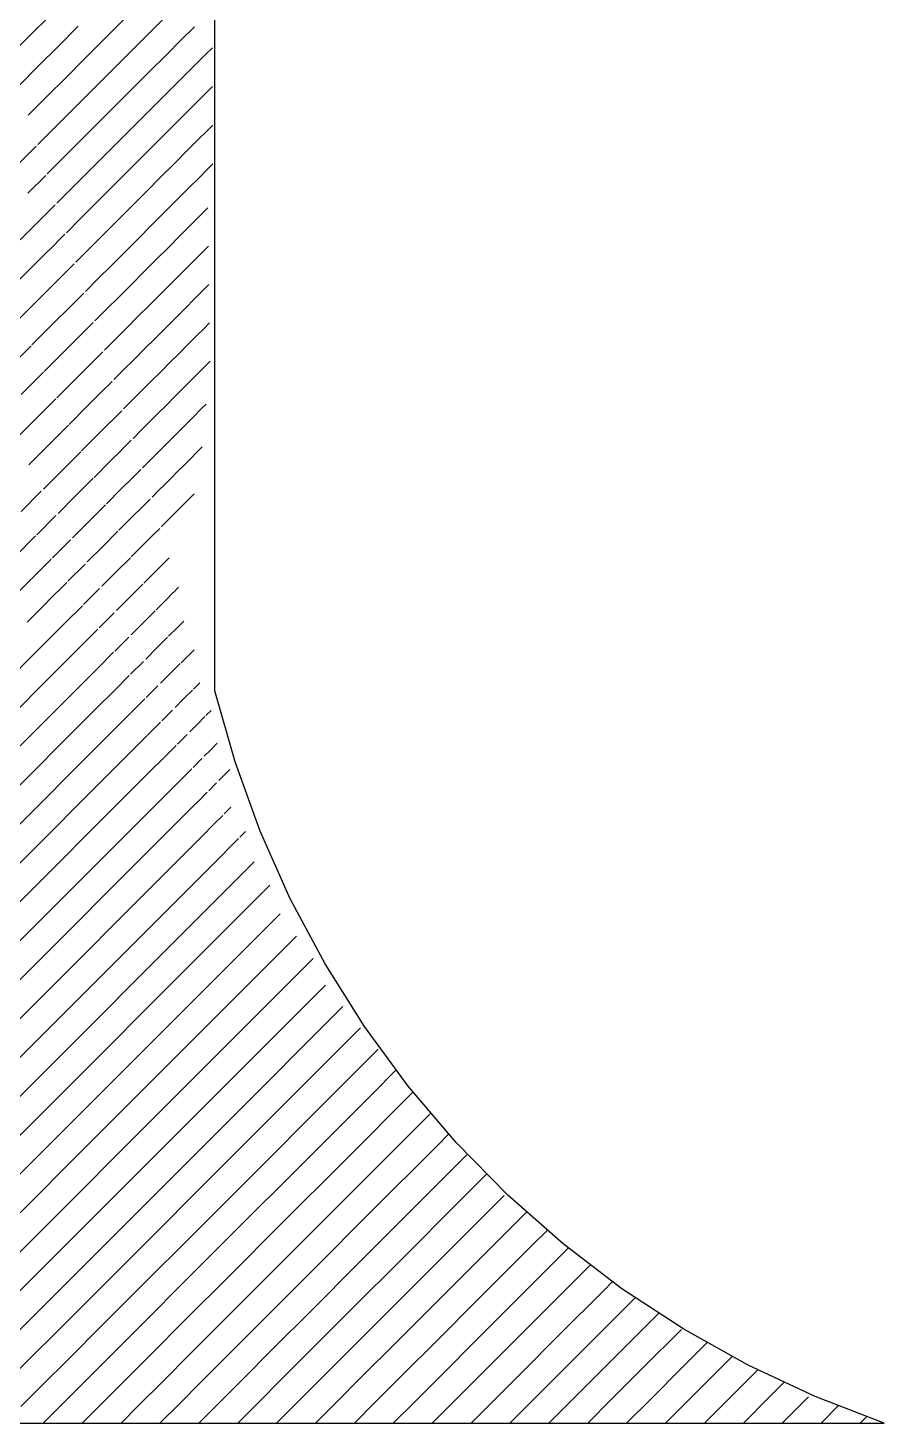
# Model space of a CAD drawing. Extents: x 0 to 13080, y 0 to 6750.
# Drawn here: x 12437.49 to 12449.17, y 1111.56 to 1130.58 of the extents above; entities that cross this region are included whole.
import ezdxf

# ---------------------------------------------------------------- set-up
doc = ezdxf.new("R2010")
doc.units = 0
doc.header["$MEASUREMENT"] = 0
doc.layers.add('MTH-CARIMBO-TXT1', color=1, linetype='CONTINUOUS')

msp = doc.modelspace()

# ---------------------------------------------------------------- linework, layer by layer
at = {"layer": 'MTH-CARIMBO-TXT1', "linetype": 'Continuous'}
for p, q in [((12437.516474, 1130.468883), (12437.800876, 1130.753286)), ((12439.105656, 1130.467076), (12439.340114, 1130.701534)), ((12437.90465, 1130.326729), (12438.1801, 1130.602179)), ((12438.534504, 1130.426253), (12438.797487, 1130.689237)), ((12439.583337, 1130.414427), (12439.763908, 1130.594997)), ((12437.238079, 1130.190489), (12437.516474, 1130.468883)), ((12437.63342, 1130.0555), (12437.90465, 1130.326729)), ((12438.270496, 1130.162245), (12438.534504, 1130.426253)), ((12438.860984, 1130.222403), (12439.105656, 1130.467076)), ((12439.377838, 1130.208927), (12439.583337, 1130.414427)), ((12438.008423, 1129.900173), (12438.270496, 1130.162245)), ((12438.611424, 1129.972844), (12438.860984, 1130.222403)), ((12439.155992, 1129.987081), (12439.377838, 1130.208927)), ((12439.779684, 1130.080443), (12439.916478, 1130.217237)), ((12439.916478, 1130.217237), (12440.008014, 1130.308774)), ((12437.367919, 1129.789999), (12437.63342, 1130.0555)), ((12438.360892, 1129.722312), (12438.611424, 1129.972844)), ((12438.92448, 1129.755569), (12439.155992, 1129.987081)), ((12439.609379, 1129.910138), (12439.779684, 1130.080443)), ((12437.750366, 1129.642116), (12438.008423, 1129.900173)), ((12438.688344, 1129.519434), (12438.92448, 1129.755569)), ((12439.415562, 1129.716321), (12439.609379, 1129.910138)), ((12439.924009, 1129.694438), (12440.010028, 1129.780457)), ((12437.49776, 1129.389509), (12437.750366, 1129.642116)), ((12438.112197, 1129.473617), (12438.360892, 1129.722312)), ((12439.206327, 1129.507086), (12439.415562, 1129.716321)), ((12439.63542, 1129.405849), (12439.79546, 1129.56589)), ((12439.79546, 1129.56589), (12439.924009, 1129.694438)), ((12437.867312, 1129.228732), (12438.112197, 1129.473617)), ((12438.451289, 1129.282378), (12438.688344, 1129.519434)), ((12438.987976, 1129.288735), (12439.206327, 1129.507086)), ((12439.453285, 1129.223714), (12439.63542, 1129.405849)), ((12437.6276, 1128.98902), (12437.867312, 1129.228732)), ((12438.215971, 1129.04706), (12438.451289, 1129.282378)), ((12438.765264, 1129.066024), (12438.987976, 1129.288735)), ((12439.256662, 1129.027091), (12439.453285, 1129.223714)), ((12439.93154, 1129.171639), (12440.012042, 1129.252141)), ((12437.984258, 1128.815348), (12438.215971, 1129.04706)), ((12438.541685, 1128.842444), (12438.765264, 1129.066024)), ((12439.051472, 1128.821902), (12439.256662, 1129.027091)), ((12439.661461, 1128.901561), (12439.811237, 1129.051336)), ((12439.811237, 1129.051336), (12439.93154, 1129.171639)), ((12437.351515, 1128.712935), (12437.606578, 1128.967998)), ((12437.75744, 1128.58853), (12437.984258, 1128.815348)), ((12438.319745, 1128.620504), (12438.541685, 1128.842444)), ((12438.842184, 1128.612614), (12439.051472, 1128.821902)), ((12439.491009, 1128.731108), (12439.661461, 1128.901561)), ((12438.101205, 1128.401964), (12438.319745, 1128.620504)), ((12438.632081, 1128.40251), (12438.842184, 1128.612614)), ((12439.306997, 1128.547096), (12439.491009, 1128.731108)), ((12439.827013, 1128.536782), (12439.939071, 1128.64884)), ((12439.939071, 1128.64884), (12440.014055, 1128.723824)), ((12437.493138, 1128.324227), (12437.736018, 1128.567107)), ((12439.114969, 1128.355068), (12439.306997, 1128.547096)), ((12439.687503, 1128.397272), (12439.827013, 1128.536782)), ((12437.887281, 1128.18804), (12438.101205, 1128.401964)), ((12438.423518, 1128.193948), (12438.632081, 1128.40251)), ((12438.919105, 1128.159204), (12439.114969, 1128.355068)), ((12439.357332, 1128.067101), (12439.528732, 1128.238501)), ((12439.528732, 1128.238501), (12439.687503, 1128.397272)), ((12437.63476, 1127.935519), (12437.865457, 1128.166216)), ((12438.218151, 1127.98858), (12438.423518, 1128.193948)), ((12438.722478, 1127.962577), (12438.919105, 1128.159204)), ((12439.178465, 1127.888234), (12439.357332, 1128.067101)), ((12439.842789, 1128.022228), (12439.946602, 1128.126041)), ((12437.388764, 1127.689523), (12437.634016, 1127.934776)), ((12438.017121, 1127.78755), (12438.218151, 1127.98858)), ((12438.527292, 1127.767391), (12438.722478, 1127.962577)), ((12438.996025, 1127.705794), (12439.178465, 1127.888234)), ((12439.566456, 1127.745895), (12439.713544, 1127.892983)), ((12439.713544, 1127.892983), (12439.842789, 1128.022228)), ((12437.776382, 1127.546811), (12437.994896, 1127.765325)), ((12438.335097, 1127.575196), (12438.527292, 1127.767391)), ((12438.812874, 1127.522643), (12438.996025, 1127.705794)), ((12439.407668, 1127.587107), (12439.566456, 1127.745895)), ((12437.54185, 1127.312279), (12437.775625, 1127.546054)), ((12438.146962, 1127.387061), (12438.335097, 1127.575196)), ((12438.631066, 1127.340835), (12438.812874, 1127.522643)), ((12439.241961, 1127.4214), (12439.407668, 1127.587107)), ((12439.739585, 1127.388694), (12439.858565, 1127.507674)), ((12439.858565, 1127.507674), (12439.954133, 1127.603242)), ((12437.208277, 1126.978706), (12437.54185, 1127.312279)), ((12437.918004, 1127.158103), (12438.124336, 1127.364435)), ((12438.452043, 1127.161812), (12438.631066, 1127.340835)), ((12439.072945, 1127.252384), (12439.241961, 1127.4214)), ((12439.60418, 1127.253289), (12439.739585, 1127.388694)), ((12437.694935, 1126.935034), (12437.917234, 1127.157333)), ((12438.276802, 1126.986571), (12438.452043, 1127.161812)), ((12438.90327, 1127.082709), (12439.072945, 1127.252384)), ((12439.305457, 1126.954566), (12439.458003, 1127.107112)), ((12439.458003, 1127.107112), (12439.60418, 1127.253289)), ((12437.377738, 1126.617837), (12437.694935, 1126.935034)), ((12438.059626, 1126.769395), (12438.253775, 1126.963544)), ((12438.568989, 1126.748428), (12438.73484, 1126.914278)), ((12438.73484, 1126.914278), (12438.90327, 1127.082709)), ((12439.149865, 1126.798974), (12439.305457, 1126.954566)), ((12439.765627, 1126.884406), (12439.874341, 1126.99312)), ((12439.874341, 1126.99312), (12439.961664, 1127.080443)), ((12437.848021, 1126.55779), (12438.058843, 1126.768612)), ((12438.406642, 1126.586081), (12438.568989, 1126.748428)), ((12438.993667, 1126.642775), (12439.149865, 1126.798974)), ((12439.508338, 1126.627117), (12439.641903, 1126.760682)), ((12439.641903, 1126.760682), (12439.765627, 1126.884406)), ((12437.5472, 1126.256969), (12437.848021, 1126.55779)), ((12438.201248, 1126.380687), (12438.383214, 1126.562653)), ((12438.838613, 1126.487722), (12438.993667, 1126.642775)), ((12439.368953, 1126.487732), (12439.508338, 1126.627117)), ((12439.890118, 1126.478566), (12439.969195, 1126.557644)), ((12438.001106, 1126.180545), (12438.200451, 1126.37989)), ((12438.536483, 1126.185592), (12438.685935, 1126.335044)), ((12438.685935, 1126.335044), (12438.838613, 1126.487722)), ((12439.084063, 1126.202842), (12439.226785, 1126.345564)), ((12439.226785, 1126.345564), (12439.368953, 1126.487732)), ((12439.679627, 1126.268076), (12439.791668, 1126.380117)), ((12439.791668, 1126.380117), (12439.890118, 1126.478566)), ((12437.216315, 1125.926084), (12437.536116, 1126.245885)), ((12437.716661, 1125.8961), (12438.001106, 1126.180545)), ((12438.34287, 1125.991978), (12438.512654, 1126.161762)), ((12438.942387, 1126.061166), (12439.084063, 1126.202842)), ((12439.43245, 1126.020898), (12439.558673, 1126.147122)), ((12439.558673, 1126.147122), (12439.679627, 1126.268076)), ((12438.154192, 1125.8033), (12438.34206, 1125.991169)), ((12438.802882, 1125.92166), (12438.942387, 1126.061166)), ((12439.303705, 1125.892154), (12439.43245, 1126.020898)), ((12439.817709, 1125.875828), (12439.905894, 1125.964012)), ((12439.905894, 1125.964012), (12439.976726, 1126.034844)), ((12437.400915, 1125.580354), (12437.705399, 1125.884838)), ((12437.886123, 1125.535232), (12438.154192, 1125.8033)), ((12438.484492, 1125.60327), (12438.642093, 1125.760872)), ((12438.666323, 1125.785102), (12438.802882, 1125.92166)), ((12439.046161, 1125.634609), (12439.174459, 1125.762908)), ((12439.174459, 1125.762908), (12439.303705, 1125.892154)), ((12439.609008, 1125.667127), (12439.717351, 1125.775469)), ((12439.717351, 1125.775469), (12439.817709, 1125.875828)), ((12438.307277, 1125.426056), (12438.483669, 1125.602448)), ((12438.919828, 1125.508276), (12439.046161, 1125.634609)), ((12439.495946, 1125.554065), (12439.609008, 1125.667127)), ((12437.585516, 1125.234625), (12437.874682, 1125.523791)), ((12438.055584, 1125.174363), (12438.307277, 1125.426056)), ((12438.796163, 1125.384612), (12438.919828, 1125.508276)), ((12439.264856, 1125.322974), (12439.380625, 1125.438744)), ((12439.380625, 1125.438744), (12439.495946, 1125.554065)), ((12439.843751, 1125.371539), (12439.92167, 1125.449459)), ((12437.304805, 1124.953913), (12437.585516, 1125.234625)), ((12438.460363, 1125.048811), (12438.625278, 1125.213726)), ((12438.626114, 1125.214562), (12438.771532, 1125.359981)), ((12439.036774, 1125.094893), (12439.149934, 1125.208053)), ((12439.149934, 1125.208053), (12439.264856, 1125.322974)), ((12439.559442, 1125.087231), (12439.659344, 1125.187132)), ((12439.659344, 1125.187132), (12439.755074, 1125.282863)), ((12439.755074, 1125.282863), (12439.843751, 1125.371539)), ((12437.770117, 1124.888896), (12438.043965, 1125.162744)), ((12438.225046, 1124.813494), (12438.460363, 1125.048811)), ((12438.926004, 1124.984122), (12439.036774, 1125.094893)), ((12439.457546, 1124.985334), (12439.559442, 1125.087231)), ((12437.504276, 1124.623054), (12437.770117, 1124.888896)), ((12438.613448, 1124.671567), (12438.766887, 1124.825005)), ((12438.767736, 1124.825854), (12438.900972, 1124.95909)), ((12439.253708, 1124.781497), (12439.355252, 1124.88304)), ((12439.355252, 1124.88304), (12439.457546, 1124.985334)), ((12439.792798, 1124.790256), (12439.869792, 1124.867251)), ((12437.954718, 1124.543166), (12438.213248, 1124.801696)), ((12438.394507, 1124.452626), (12438.613448, 1124.671567)), ((12439.055844, 1124.583633), (12439.15372, 1124.681509)), ((12439.15372, 1124.681509), (12439.253708, 1124.781497)), ((12439.534466, 1124.531924), (12439.622938, 1124.620397)), ((12439.622938, 1124.620397), (12439.709679, 1124.707137)), ((12439.709679, 1124.707137), (12439.792798, 1124.790256)), ((12437.703746, 1124.292195), (12437.954718, 1124.543166)), ((12438.139318, 1124.197437), (12438.382531, 1124.440649)), ((12438.766534, 1124.294322), (12438.908495, 1124.436284)), ((12438.909358, 1124.437146), (12439.030411, 1124.558199)), ((12439.357482, 1124.35494), (12439.445648, 1124.443107)), ((12439.445648, 1124.443107), (12439.534466, 1124.531924)), ((12437.399953, 1123.988402), (12437.674227, 1124.262675)), ((12438.563969, 1124.091757), (12438.766534, 1124.294322)), ((12439.185685, 1124.183143), (12439.270666, 1124.268125)), ((12439.270666, 1124.268125), (12439.357482, 1124.35494)), ((12437.903217, 1123.961336), (12438.139318, 1124.197437)), ((12438.323919, 1123.851708), (12438.551813, 1124.079602)), ((12438.919619, 1123.917077), (12439.050104, 1124.047563)), ((12439.05098, 1124.048438), (12439.15985, 1124.157309)), ((12439.536044, 1124.003173), (12439.611386, 1124.078514)), ((12439.611386, 1124.078514), (12439.686435, 1124.153563)), ((12439.686435, 1124.153563), (12439.760014, 1124.227142)), ((12437.613095, 1123.671214), (12437.873266, 1123.931384)), ((12438.73343, 1123.730889), (12438.919619, 1123.917077)), ((12439.315525, 1123.782653), (12439.387612, 1123.854741)), ((12439.387612, 1123.854741), (12439.461256, 1123.928384)), ((12439.461256, 1123.928384), (12439.536044, 1124.003173)), ((12438.102688, 1123.630476), (12438.323919, 1123.851708)), ((12438.50852, 1123.505978), (12438.721096, 1123.718555)), ((12439.192602, 1123.65973), (12439.28929, 1123.756418)), ((12437.313075, 1123.371193), (12437.596657, 1123.654776)), ((12437.826237, 1123.354026), (12438.072305, 1123.600093)), ((12438.302159, 1123.299617), (12438.50852, 1123.505978)), ((12438.902892, 1123.37002), (12439.072704, 1123.539833)), ((12439.072704, 1123.539833), (12439.191713, 1123.658841)), ((12437.539444, 1123.067232), (12437.809565, 1123.337354)), ((12438.693121, 1123.160249), (12438.890379, 1123.357507)), ((12439.334224, 1123.271022), (12439.418729, 1123.355527)), ((12438.039379, 1123.036838), (12438.271344, 1123.268802)), ((12438.50163, 1122.968758), (12438.693121, 1123.160249)), ((12439.072353, 1123.009152), (12439.22579, 1123.162588)), ((12439.22579, 1123.162588), (12439.333322, 1123.27012)), ((12437.24218, 1122.769968), (12437.535874, 1123.063663)), ((12437.765812, 1122.763271), (12438.022473, 1123.019931)), ((12438.252521, 1122.71965), (12438.470383, 1122.937511)), ((12438.877722, 1122.81452), (12439.059662, 1122.99646)), ((12439.475846, 1122.882314), (12439.548168, 1122.954636)), ((12437.481424, 1122.478883), (12437.762193, 1122.759652)), ((12438.701101, 1122.637899), (12438.877722, 1122.81452)), ((12439.241815, 1122.648283), (12439.378875, 1122.785344)), ((12439.378875, 1122.785344), (12439.474931, 1122.881399)), ((12437.992181, 1122.459309), (12438.235381, 1122.702509)), ((12438.465663, 1122.402462), (12438.669422, 1122.60622)), ((12439.062322, 1122.46879), (12439.228945, 1122.635413)), ((12437.720669, 1122.187797), (12437.988512, 1122.45564)), ((12438.21855, 1122.155348), (12438.448288, 1122.385087)), ((12438.900571, 1122.307039), (12439.062322, 1122.46879)), ((12439.411276, 1122.287414), (12439.531961, 1122.408099)), ((12439.531961, 1122.408099), (12439.616539, 1122.492677)), ((12428.950256, 1113.417385), (12437.720669, 1122.187797)), ((12437.959913, 1121.896711), (12438.214831, 1122.151629)), ((12438.678805, 1122.085274), (12438.868461, 1122.274929)), ((12439.246923, 1122.123061), (12439.398228, 1122.274366)), ((12438.444918, 1121.851386), (12438.661196, 1122.067664)), ((12439.100042, 1121.97618), (12439.246923, 1122.123061)), ((12439.580738, 1121.926546), (12439.685046, 1122.030854)), ((12439.685046, 1122.030854), (12439.758148, 1122.103956)), ((12429.612742, 1113.54954), (12437.959913, 1121.896711)), ((12438.199158, 1121.605626), (12438.44115, 1121.847618)), ((12438.891948, 1121.768086), (12439.0675, 1121.943638)), ((12439.299513, 1121.645321), (12439.431524, 1121.777332)), ((12439.431524, 1121.777332), (12439.567511, 1121.913318)), ((12430.275228, 1113.681696), (12438.199158, 1121.605626)), ((12438.671287, 1121.547425), (12438.874104, 1121.750242)), ((12439.10509, 1121.450898), (12439.266539, 1121.612347)), ((12439.750199, 1121.565677), (12439.838132, 1121.65361)), ((12438.438402, 1121.31454), (12438.667469, 1121.543607)), ((12438.897656, 1121.243464), (12439.087011, 1121.432819)), ((12439.498984, 1121.314462), (12439.616125, 1121.431602)), ((12439.616125, 1121.431602), (12439.736793, 1121.552271)), ((12430.937713, 1113.813851), (12438.438402, 1121.31454)), ((12438.677646, 1121.023454), (12438.893788, 1121.239596)), ((12439.318232, 1121.133709), (12439.465578, 1121.281055)), ((12439.919661, 1121.204809), (12439.991217, 1121.276365)), ((12431.600199, 1113.946007), (12438.677646, 1121.023454)), ((12439.124024, 1120.939502), (12439.299919, 1121.115397)), ((12439.698455, 1120.983602), (12439.800725, 1121.085873)), ((12439.800725, 1121.085873), (12439.906076, 1121.191224)), ((12438.916891, 1120.732369), (12439.120107, 1120.935585)), ((12439.531374, 1120.816521), (12439.664617, 1120.949764)), ((12439.985326, 1120.740144), (12440.075359, 1120.830177)), ((12432.262684, 1114.078162), (12438.916891, 1120.732369)), ((12439.156135, 1120.441283), (12439.346426, 1120.631573)), ((12439.350393, 1120.635541), (12439.512827, 1120.797975)), ((12439.897926, 1120.652743), (12439.985326, 1120.740144)), ((12432.92517, 1114.210318), (12439.156135, 1120.441283)), ((12439.576762, 1120.331579), (12439.725735, 1120.480552)), ((12439.744516, 1120.499333), (12439.863655, 1120.618473)), ((12440.169927, 1120.394415), (12440.244642, 1120.469129)), ((12439.39538, 1120.150198), (12439.572744, 1120.327562)), ((12439.957658, 1120.182145), (12440.062694, 1120.287182)), ((12440.097396, 1120.321884), (12440.169927, 1120.394415)), ((12433.587656, 1114.342473), (12439.39538, 1120.150198)), ((12439.80313, 1120.027618), (12439.938642, 1120.16313)), ((12439.634624, 1119.859112), (12439.799063, 1120.023551)), ((12440.1708, 1119.864957), (12440.261733, 1119.955891)), ((12434.250141, 1114.474629), (12439.634624, 1119.859112)), ((12439.873869, 1119.568026), (12440.025382, 1119.71954)), ((12440.029499, 1119.723656), (12440.15155, 1119.845708)), ((12434.912627, 1114.606785), (12439.873869, 1119.568026)), ((12440.255868, 1119.419695), (12440.364458, 1119.528285)), ((12440.383942, 1119.547769), (12440.460772, 1119.6246)), ((12440.113113, 1119.276941), (12440.251701, 1119.415529)), ((12435.575113, 1114.73894), (12440.113113, 1119.276941)), ((12440.352358, 1118.985855), (12440.47802, 1119.111517)), ((12440.482236, 1119.115734), (12440.577365, 1119.210863)), ((12436.237598, 1114.871096), (12440.352358, 1118.985855)), ((12440.591602, 1118.694769), (12440.704339, 1118.807506)), ((12440.708605, 1118.811772), (12440.790273, 1118.89344)), ((12436.900084, 1115.003251), (12440.591602, 1118.694769)), ((12437.56257, 1115.135407), (12440.830846, 1118.403684)), ((12440.830846, 1118.403684), (12440.930658, 1118.503495)), ((12441.070091, 1118.112598), (12441.156977, 1118.199484)), ((12438.225055, 1115.267562), (12441.070091, 1118.112598)), ((12438.887541, 1115.399718), (12441.309335, 1117.821512)), ((12441.309335, 1117.821512), (12441.383296, 1117.895473)), ((12439.550026, 1115.531873), (12441.54858, 1117.530427)), ((12440.212512, 1115.664029), (12441.787824, 1117.239341)), ((12440.874998, 1115.796184), (12442.027069, 1116.948255)), ((12441.537483, 1115.92834), (12442.266313, 1116.65717)), ((12442.199969, 1116.060496), (12442.505558, 1116.366084)), ((12441.180827, 1115.041354), (12442.199969, 1116.060496)), ((12441.813371, 1115.143567), (12442.746066, 1116.076262)), ((12440.548284, 1114.939141), (12441.537483, 1115.92834)), ((12439.915741, 1114.836928), (12440.874998, 1115.796184)), ((12442.445914, 1115.24578), (12442.989856, 1115.789723)), ((12438.650654, 1114.632501), (12439.550026, 1115.531873)), ((12439.283197, 1114.734714), (12440.212512, 1115.664029)), ((12443.078457, 1115.347994), (12443.233647, 1115.503183)), ((12438.018111, 1114.530288), (12438.887541, 1115.399718)), ((12442.161681, 1114.431217), (12443.078457, 1115.347994)), ((12436.753024, 1114.325861), (12437.56257, 1115.135407)), ((12437.385567, 1114.428075), (12438.225055, 1115.267562)), ((12440.946101, 1114.276297), (12441.813371, 1115.143567)), ((12441.553891, 1114.353757), (12442.445914, 1115.24578)), ((12442.769471, 1114.508677), (12443.488836, 1115.228043)), ((12439.73052, 1114.121377), (12440.548284, 1114.939141)), ((12440.33831, 1114.198837), (12441.180827, 1115.041354)), ((12443.377261, 1114.586138), (12443.751599, 1114.960475)), ((12438.51494, 1113.966456), (12439.283197, 1114.734714)), ((12439.12273, 1114.043917), (12439.915741, 1114.836928)), ((12437.907149, 1113.888996), (12438.650654, 1114.632501)), ((12442.580057, 1113.788933), (12443.377261, 1114.586138)), ((12443.167426, 1113.845972), (12443.985052, 1114.663598)), ((12437.299359, 1113.811536), (12438.018111, 1114.530288)), ((12440.817952, 1113.617819), (12441.553891, 1114.353757)), ((12441.405321, 1113.674857), (12442.161681, 1114.431217)), ((12441.992689, 1113.731895), (12442.769471, 1114.508677)), ((12443.754794, 1113.90301), (12444.294463, 1114.442679)), ((12439.643215, 1113.503742), (12440.33831, 1114.198837)), ((12440.230584, 1113.56078), (12440.946101, 1114.276297)), ((12444.342162, 1113.960048), (12444.576174, 1114.19406)), ((12437.88111, 1113.332627), (12438.51494, 1113.966456)), ((12438.468479, 1113.389665), (12439.12273, 1114.043917)), ((12439.055847, 1113.446704), (12439.73052, 1114.121377)), ((12437.293742, 1113.275589), (12437.907149, 1113.888996)), ((12441.92515, 1113.134026), (12442.580057, 1113.788933)), ((12442.495741, 1113.174287), (12443.167426, 1113.845972)), ((12443.066333, 1113.214549), (12443.754794, 1113.90301)), ((12443.636925, 1113.254811), (12444.342162, 1113.960048)), ((12444.207517, 1113.295072), (12444.862366, 1113.949922)), ((12440.213374, 1113.013241), (12440.817952, 1113.617819)), ((12440.783966, 1113.053503), (12441.405321, 1113.674857)), ((12441.354558, 1113.093764), (12441.992689, 1113.731895)), ((12444.778108, 1113.335334), (12445.163194, 1113.72042)), ((12438.501599, 1112.892456), (12439.055847, 1113.446704)), ((12439.072191, 1112.932718), (12439.643215, 1113.503742)), ((12439.642783, 1112.972979), (12440.230584, 1113.56078)), ((12445.3487, 1113.375596), (12445.464023, 1113.490918)), ((12437.360416, 1112.811933), (12437.88111, 1113.332627)), ((12437.931008, 1112.852194), (12438.468479, 1113.389665)), ((12442.504784, 1112.653), (12443.066333, 1113.214549)), ((12443.061692, 1112.679578), (12443.636925, 1113.254811)), ((12443.618599, 1112.706155), (12444.207517, 1113.295072)), ((12444.175507, 1112.732733), (12444.778108, 1113.335334)), ((12444.732415, 1112.75931), (12445.3487, 1113.375596)), ((12445.289322, 1112.785888), (12445.776009, 1113.272574)), ((12440.277153, 1112.546689), (12440.783966, 1113.053503)), ((12440.834061, 1112.573267), (12441.354558, 1113.093764)), ((12441.390969, 1112.599845), (12441.92515, 1113.134026)), ((12441.947876, 1112.626422), (12442.495741, 1113.174287)), ((12445.84623, 1112.812466), (12446.096326, 1113.062561)), ((12437.492615, 1112.413801), (12437.931008, 1112.852194)), ((12438.049522, 1112.440379), (12438.501599, 1112.892456)), ((12438.60643, 1112.466957), (12439.072191, 1112.932718)), ((12439.163338, 1112.493534), (12439.642783, 1112.972979)), ((12439.720245, 1112.520112), (12440.213374, 1113.013241)), ((12445.872846, 1112.308752), (12446.403138, 1112.839043)), ((12442.051767, 1112.199983), (12442.504784, 1112.653)), ((12442.597636, 1112.215522), (12443.061692, 1112.679578)), ((12443.143504, 1112.23106), (12443.618599, 1112.706155)), ((12443.689373, 1112.246598), (12444.175507, 1112.732733)), ((12444.235241, 1112.262137), (12444.732415, 1112.75931)), ((12444.781109, 1112.277675), (12445.289322, 1112.785888)), ((12445.326978, 1112.293213), (12445.84623, 1112.812466)), ((12446.418715, 1112.32429), (12446.755891, 1112.661467)), ((12438.230688, 1112.091215), (12438.60643, 1112.466957)), ((12438.776557, 1112.106753), (12439.163338, 1112.493534)), ((12439.322425, 1112.122292), (12439.720245, 1112.520112)), ((12439.868294, 1112.13783), (12440.277153, 1112.546689)), ((12440.414162, 1112.153368), (12440.834061, 1112.573267)), ((12440.96003, 1112.168907), (12441.390969, 1112.599845)), ((12441.505899, 1112.184445), (12441.947876, 1112.626422)), ((12446.964583, 1112.339828), (12447.096286, 1112.471531)), ((12437.138951, 1112.060138), (12437.492615, 1112.413801)), ((12437.68482, 1112.075677), (12438.049522, 1112.440379)), ((12443.840738, 1111.867634), (12444.235241, 1112.262137)), ((12444.377847, 1111.874413), (12444.781109, 1112.277675)), ((12444.914956, 1111.881192), (12445.326978, 1112.293213)), ((12445.452065, 1111.88797), (12445.872846, 1112.308752)), ((12445.989174, 1111.894749), (12446.418715, 1112.32429)), ((12446.526283, 1111.901528), (12446.964583, 1112.339828)), ((12447.063392, 1111.908307), (12447.444187, 1112.289102)), ((12437.395432, 1111.786289), (12437.68482, 1112.075677)), ((12437.932541, 1111.793067), (12438.230688, 1112.091215)), ((12438.46965, 1111.799846), (12438.776557, 1112.106753)), ((12439.006758, 1111.806625), (12439.322425, 1112.122292)), ((12439.543867, 1111.813404), (12439.868294, 1112.13783)), ((12440.080976, 1111.820182), (12440.414162, 1112.153368)), ((12440.618085, 1111.826961), (12440.96003, 1112.168907)), ((12441.155194, 1111.83374), (12441.505899, 1112.184445)), ((12441.692303, 1111.840519), (12442.051767, 1112.199983)), ((12442.229412, 1111.847298), (12442.597636, 1112.215522)), ((12442.766521, 1111.854076), (12443.143504, 1112.23106)), ((12443.30363, 1111.860855), (12443.689373, 1112.246598)), ((12447.600501, 1111.915086), (12447.80549, 1112.120075)), ((12444.065773, 1111.562339), (12444.377847, 1111.874413)), ((12444.596103, 1111.562339), (12444.914956, 1111.881192)), ((12445.126433, 1111.562339), (12445.452065, 1111.88797)), ((12445.656763, 1111.562339), (12445.989174, 1111.894749)), ((12446.187093, 1111.562339), (12446.526283, 1111.901528)), ((12446.717423, 1111.562339), (12447.063392, 1111.908307)), ((12447.247754, 1111.562339), (12447.600501, 1111.915086)), ((12447.778084, 1111.562339), (12448.137609, 1111.921864)), ((12437.701812, 1111.562339), (12437.932541, 1111.793067)), ((12438.232142, 1111.562339), (12438.46965, 1111.799846)), ((12438.762472, 1111.562339), (12439.006758, 1111.806625)), ((12439.292802, 1111.562339), (12439.543867, 1111.813404)), ((12439.823132, 1111.562339), (12440.080976, 1111.820182)), ((12440.353462, 1111.562339), (12440.618085, 1111.826961)), ((12440.883793, 1111.562339), (12441.155194, 1111.83374)), ((12441.414123, 1111.562339), (12441.692303, 1111.840519)), ((12441.944453, 1111.562339), (12442.229412, 1111.847298)), ((12442.474783, 1111.562339), (12442.766521, 1111.854076)), ((12443.005113, 1111.562339), (12443.30363, 1111.860855)), ((12443.535443, 1111.562339), (12443.840738, 1111.867634)), ((12448.308414, 1111.562339), (12448.546462, 1111.800386)), ((12448.838744, 1111.562339), (12448.929786, 1111.653381))]:
    msp.add_line(p, q, dxfattribs=at)
msp.add_lwpolyline([(12416.514073, 1139.952429), (12416.514073, 1116.267809), (12416.826822, 1114.831226), (12417.484077, 1113.516083), (12418.445264, 1112.403563), (12419.651053, 1111.562339), (12449.167183, 1111.562339), (12448.226768, 1111.92299), (12447.314468, 1112.349788), (12446.434927, 1112.84056), (12445.592626, 1113.392807), (12444.791852, 1114.003717), (12444.036684, 1114.670178), (12443.330968, 1115.388797), (12442.678297, 1116.155914), (12442.081994, 1116.967624), (12441.545097, 1117.819792), (12441.070339, 1118.708079), (12440.660138, 1119.627961), (12440.316583, 1120.574755), (12440.041423, 1121.543639), (12440.041423, 1141.751562)], dxfattribs=at)

doc.saveas('drawing.dxf')
